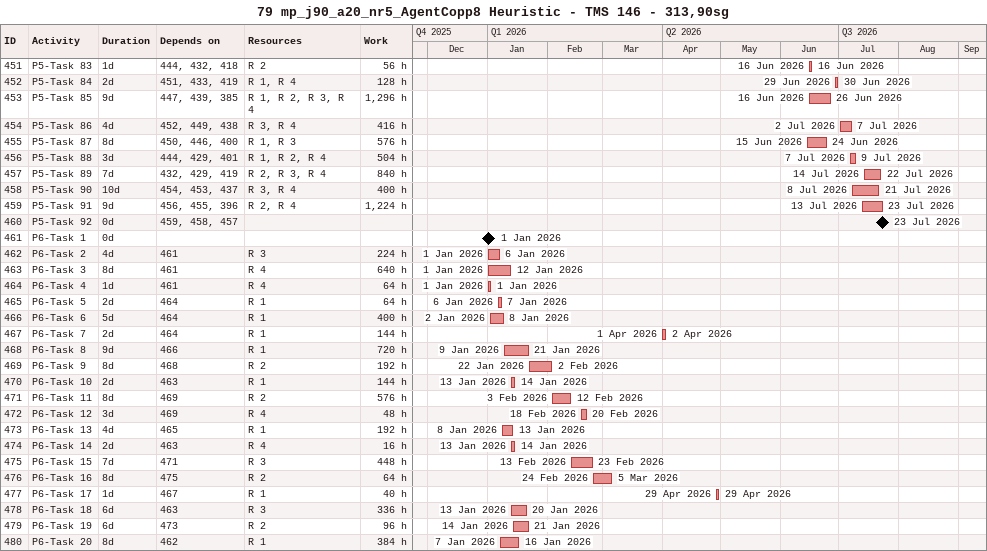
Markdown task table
79 mp_j90_a20_nr5_AgentCopp8 Heuristic - TMS 146 - 313,90sg

| ID | Task | Duration | Start | Finish | Predecessors | Resources | Work (h) |
|---|---|---|---|---|---|---|---|
| 451 | P5-Task 83 | 1d | 2026-06-16 | 2026-06-16 | 444, 432, 418 | R 2 | 56 |
| 452 | P5-Task 84 | 2d | 2026-06-29 | 2026-06-30 | 451, 433, 419 | R 1, R 4 | 128 |
| 453 | P5-Task 85 | 9d | 2026-06-16 | 2026-06-26 | 447, 439, 385 | R 1, R 2, R 3, R 4 | 1296 |
| 454 | P5-Task 86 | 4d | 2026-07-02 | 2026-07-07 | 452, 449, 438 | R 3, R 4 | 416 |
| 455 | P5-Task 87 | 8d | 2026-06-15 | 2026-06-24 | 450, 446, 400 | R 1, R 3 | 576 |
| 456 | P5-Task 88 | 3d | 2026-07-07 | 2026-07-09 | 444, 429, 401 | R 1, R 2, R 4 | 504 |
| 457 | P5-Task 89 | 7d | 2026-07-14 | 2026-07-22 | 432, 429, 419 | R 2, R 3, R 4 | 840 |
| 458 | P5-Task 90 | 10d | 2026-07-08 | 2026-07-21 | 454, 453, 437 | R 3, R 4 | 400 |
| 459 | P5-Task 91 | 9d | 2026-07-13 | 2026-07-23 | 456, 455, 396 | R 2, R 4 | 1224 |
| 460 | P5-Task 92 | 0d | 2026-07-23 | 2026-07-23 | 459, 458, 457 |  |  |
| 461 | P6-Task 1 | 0d | 2026-01-01 | 2026-01-01 |  |  |  |
| 462 | P6-Task 2 | 4d | 2026-01-01 | 2026-01-06 | 461 | R 3 | 224 |
| 463 | P6-Task 3 | 8d | 2026-01-01 | 2026-01-12 | 461 | R 4 | 640 |
| 464 | P6-Task 4 | 1d | 2026-01-01 | 2026-01-01 | 461 | R 4 | 64 |
| 465 | P6-Task 5 | 2d | 2026-01-06 | 2026-01-07 | 464 | R 1 | 64 |
| 466 | P6-Task 6 | 5d | 2026-01-02 | 2026-01-08 | 464 | R 1 | 400 |
| 467 | P6-Task 7 | 2d | 2026-04-01 | 2026-04-02 | 464 | R 1 | 144 |
| 468 | P6-Task 8 | 9d | 2026-01-09 | 2026-01-21 | 466 | R 1 | 720 |
| 469 | P6-Task 9 | 8d | 2026-01-22 | 2026-02-02 | 468 | R 2 | 192 |
| 470 | P6-Task 10 | 2d | 2026-01-13 | 2026-01-14 | 463 | R 1 | 144 |
| 471 | P6-Task 11 | 8d | 2026-02-03 | 2026-02-12 | 469 | R 2 | 576 |
| 472 | P6-Task 12 | 3d | 2026-02-18 | 2026-02-20 | 469 | R 4 | 48 |
| 473 | P6-Task 13 | 4d | 2026-01-08 | 2026-01-13 | 465 | R 1 | 192 |
| 474 | P6-Task 14 | 2d | 2026-01-13 | 2026-01-14 | 463 | R 4 | 16 |
| 475 | P6-Task 15 | 7d | 2026-02-13 | 2026-02-23 | 471 | R 3 | 448 |
| 476 | P6-Task 16 | 8d | 2026-02-24 | 2026-03-05 | 475 | R 2 | 64 |
| 477 | P6-Task 17 | 1d | 2026-04-29 | 2026-04-29 | 467 | R 1 | 40 |
| 478 | P6-Task 18 | 6d | 2026-01-13 | 2026-01-20 | 463 | R 3 | 336 |
| 479 | P6-Task 19 | 6d | 2026-01-14 | 2026-01-21 | 473 | R 2 | 96 |
| 480 | P6-Task 20 | 8d | 2026-01-07 | 2026-01-16 | 462 | R 1 | 384 |
